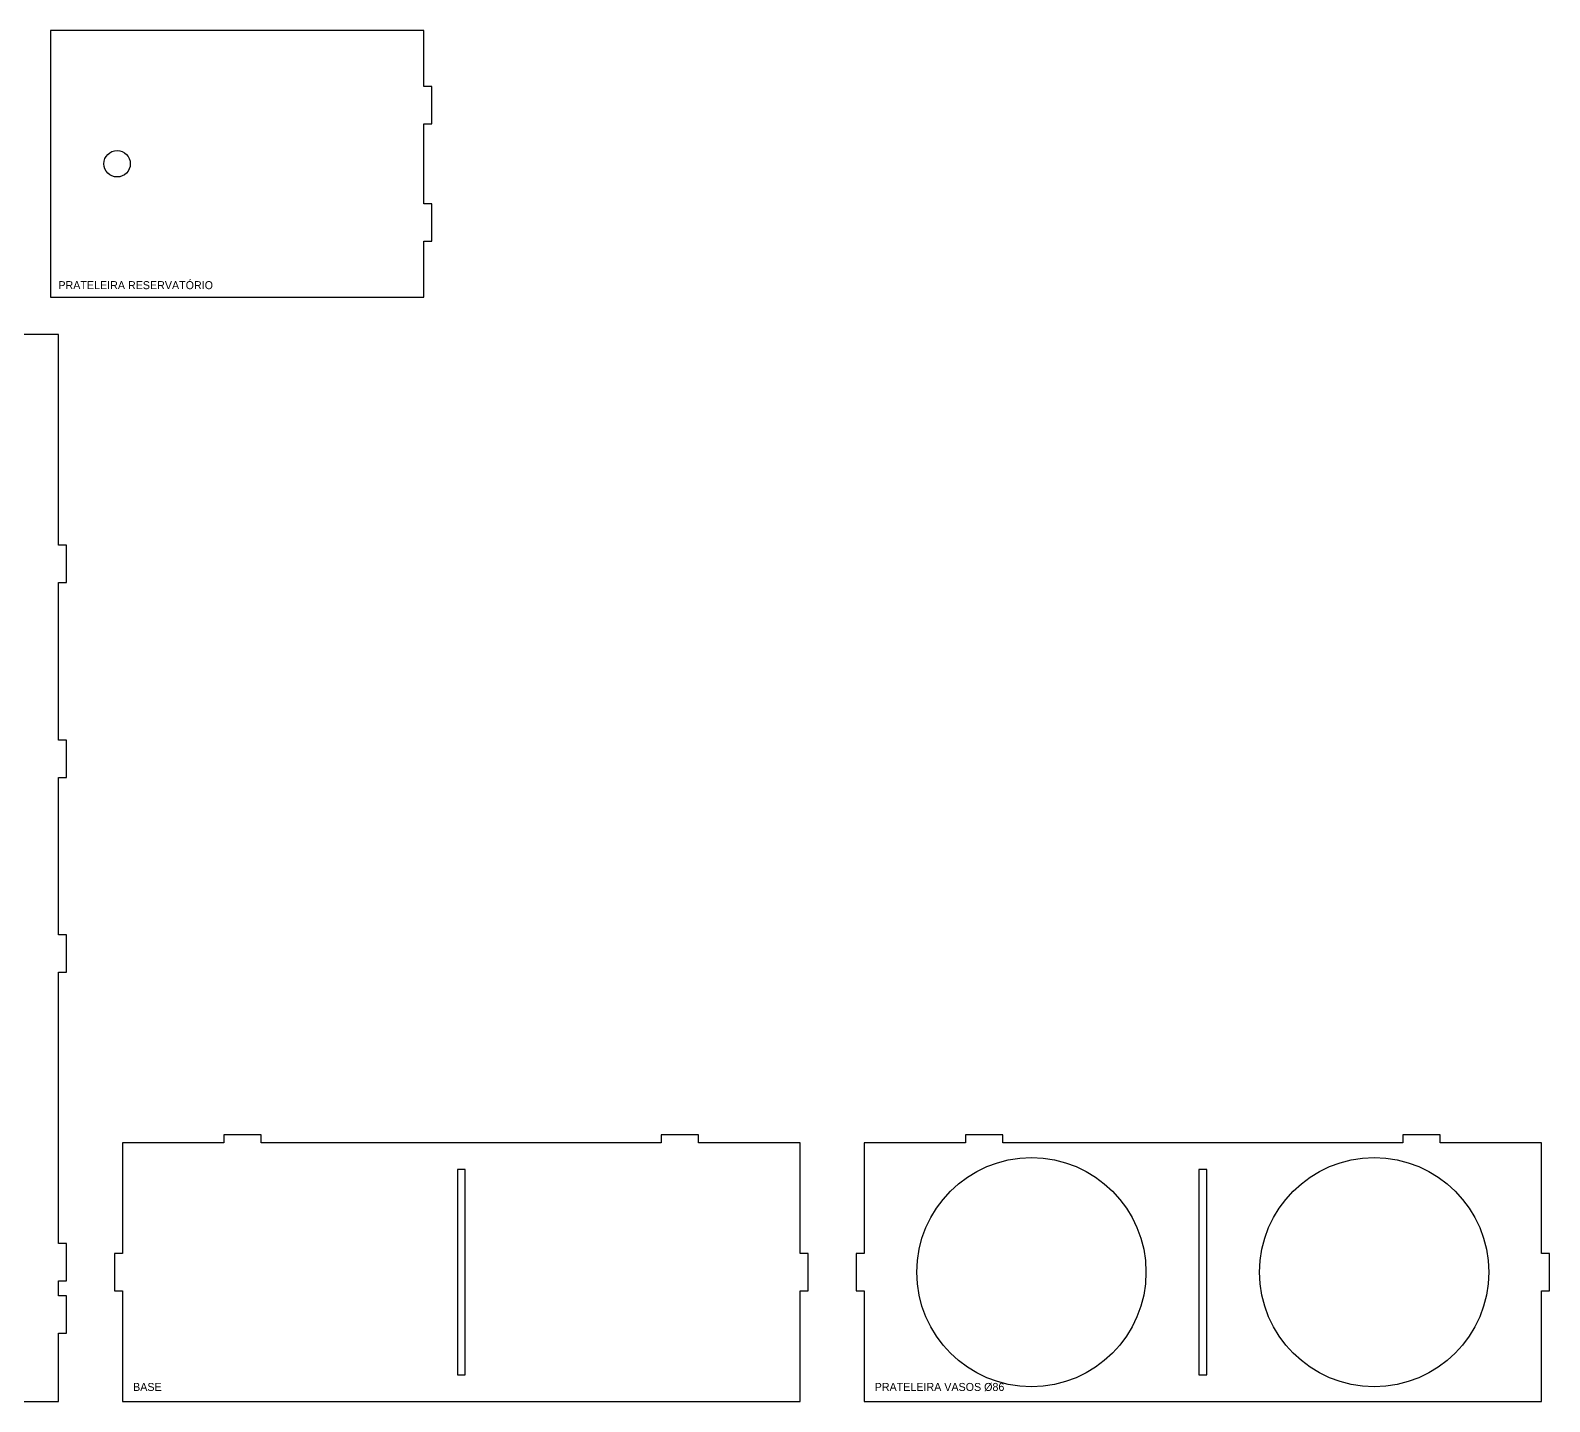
# Model space of a CAD drawing. Header units: millimetres. Extents: x 9 to 1053, y 12 to 858.
# Drawn here: x 484 to 1053, y 12 to 526 of the extents above; entities that cross this region are included whole.
import ezdxf

# ---------------------------------------------------------------- set-up
doc = ezdxf.new("R2010")
doc.units = ezdxf.units.MM
doc.layers.add('CORTE', color=1, linetype='Continuous')
doc.layers.add('TEXTO', color=3, linetype='Continuous')

msp = doc.modelspace()

# ---------------------------------------------------------------- linework, layer by layer
at = {"layer": 'CORTE'}
for points in [[(491, 426), (631, 426), (631, 447), (634, 447), (634, 461), (631, 461), (631, 491), (634, 491), (634, 505), (631, 505), (631, 526), (491, 526), (491, 426)], [(518, 12), (772, 12), (772, 53.5), (775, 53.5), (775, 67.5), (772, 67.5), (772, 109), (734, 109), (734, 112), (720, 112), (720, 109), (570, 109), (570, 112), (556, 112), (556, 109), (518, 109), (518, 67.5), (515, 67.5), (515, 53.5), (518, 53.5), (518, 12)], [(796, 12), (1050, 12), (1050, 53.5), (1053, 53.5), (1053, 67.5), (1050, 67.5), (1050, 109), (1012, 109), (1012, 112), (998, 112), (998, 109), (848, 109), (848, 112), (834, 112), (834, 109), (796, 109), (796, 67.5), (793, 67.5), (793, 53.5), (796, 53.5), (796, 12)], [(643.55, 22.05), (646.45, 22.05), (646.45, 98.95), (643.55, 98.95)], [(921.55, 22.05), (924.45, 22.05), (924.45, 98.95), (921.55, 98.95)]]:
    msp.add_lwpolyline(points, close=True, dxfattribs=at)
msp.add_lwpolyline([(456, 12), (494, 12), (494, 37.67), (497, 37.67), (497, 51.67), (494, 51.67), (494, 57.33), (497, 57.33), (497, 71.33), (494, 71.33), (494, 173), (497, 173), (497, 187), (494, 187), (494, 246), (497, 246), (497, 260), (494, 260), (494, 319), (497, 319), (497, 333), (494, 333), (494, 412), (456, 412)], dxfattribs=at)
for centre, radius in [((516, 476), 4.95), ((858.75, 60.5), 42.95), ((987.25, 60.5), 42.95)]:
    msp.add_circle(centre, radius, dxfattribs=at)

# ---------------------------------------------------------------- texts
at = {"layer": 'TEXTO'}
for s, p in [('PRATELEIRA RESERVATÓRIO', (494, 429)), ('BASE', (522, 16)), ('PRATELEIRA VASOS Ø86', (800, 16))]:
    msp.add_text(s, height=3, dxfattribs=at).set_placement(p)

doc.saveas('drawing.dxf')
